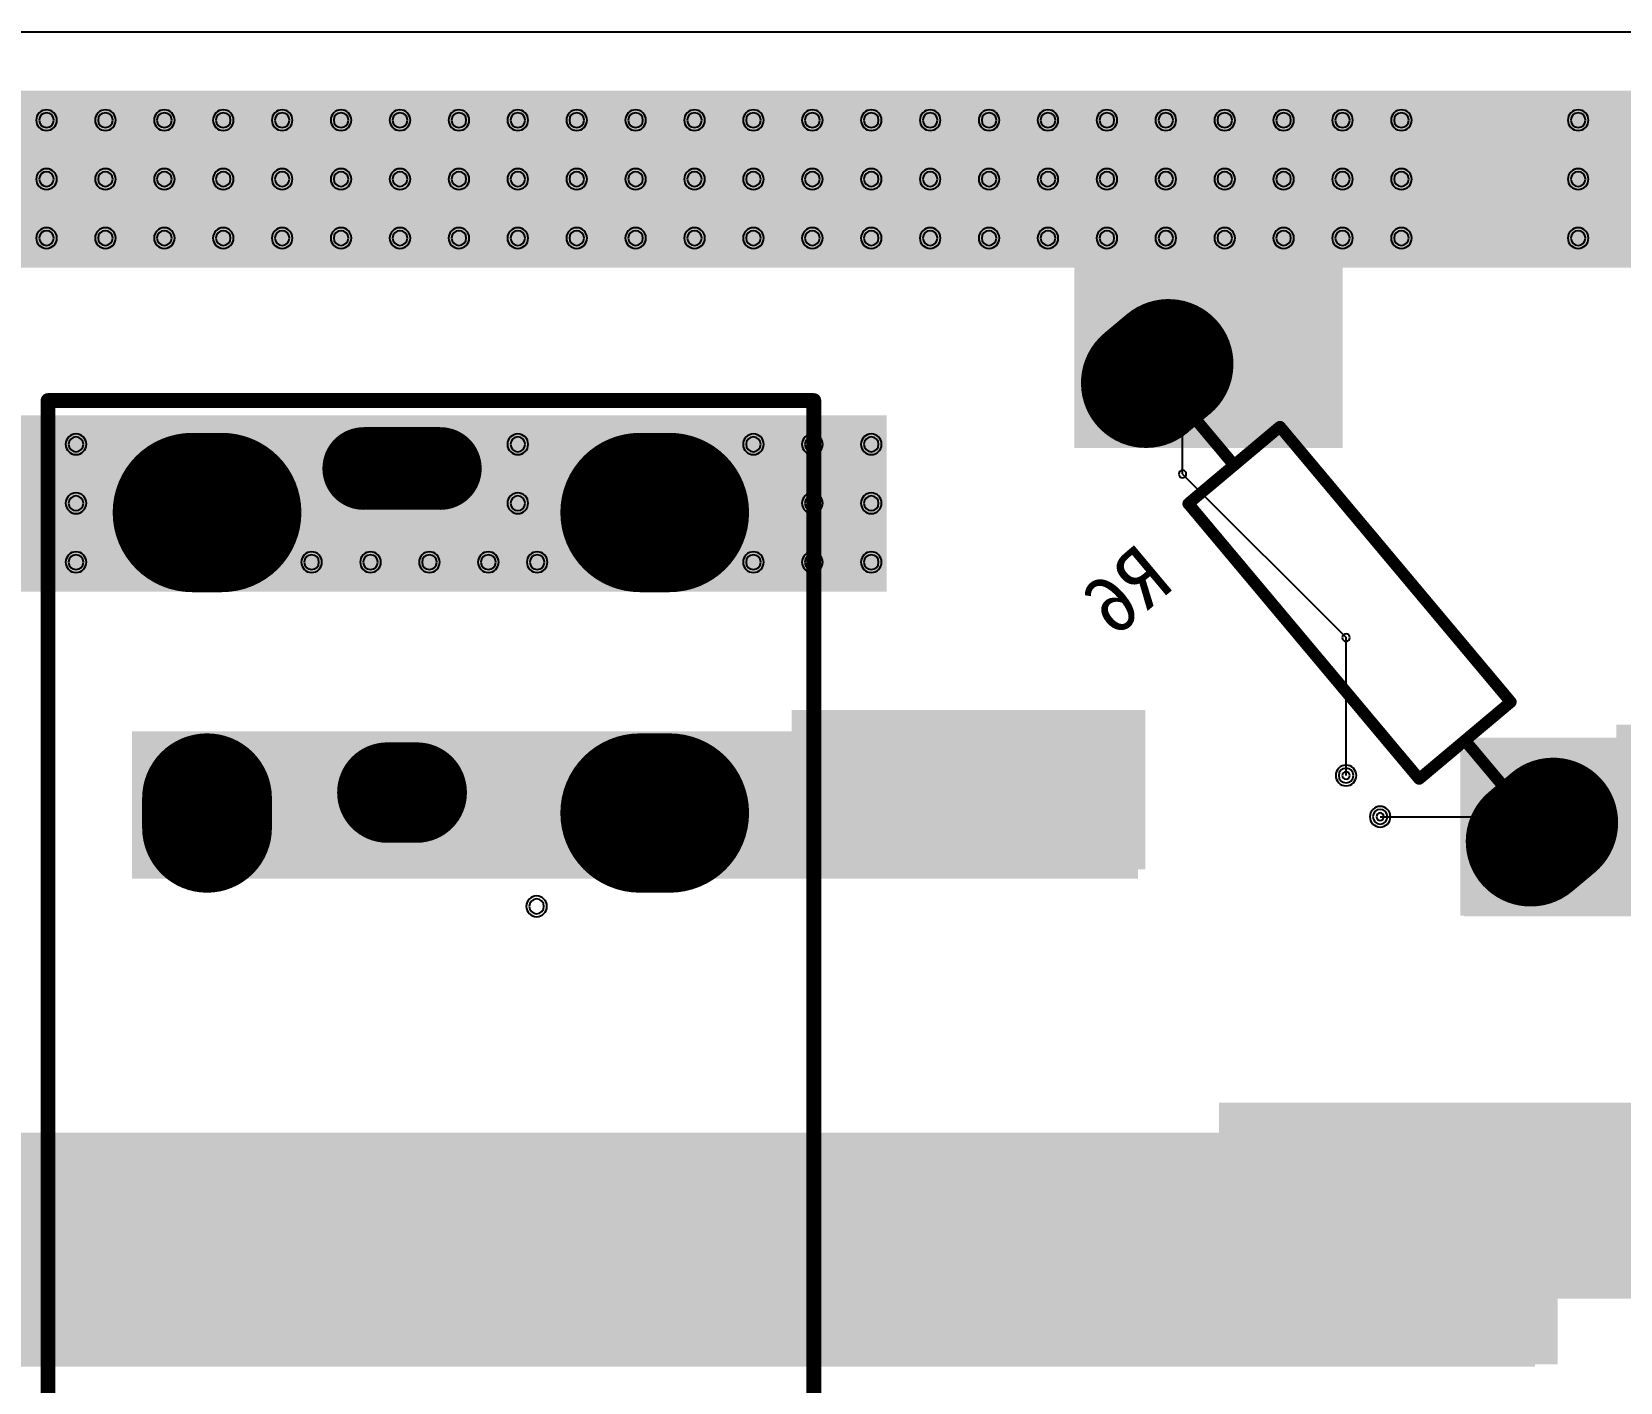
# Model space of a CAD drawing. Header units: inches. Extents: x 32166 to 34772, y 2386 to 4229.
# Drawn here: x 33287.4 to 33403.9, y 3173.1 to 3272.1 of the extents above; entities that cross this region are included whole.
import ezdxf

# ---------------------------------------------------------------- set-up
doc = ezdxf.new("R2010")
doc.units = ezdxf.units.IN
doc.header["$LTSCALE"] = 0.64311
doc.header["$MEASUREMENT"] = 0
for name, color, linetype in [('BOTTOMLAYER', 5, 'CONTINUOUS'), ('BOTTOMOVERLAY', 54, 'CONTINUOUS'), ('BOTTOMPASTE', 16, 'CONTINUOUS'), ('BOTTOMSOLDER', 6, 'CONTINUOUS'), ('KEEPOUTLAYER', 6, 'CONTINUOUS'), ('MULTILAYER', 9, 'CONTINUOUS')]:
    doc.layers.add(name, color=color, linetype=linetype)
doc.styles.get("Standard").update_dxf_attribs({"font": 'txt', "width": 0.8})

msp = doc.modelspace()

# ---------------------------------------------------------------- linework, layer by layer
at = {"layer": 'BOTTOMLAYER'}
for p, q in [((33371.76, 3239.63), (33371.76, 3244.45)), ((33371.76, 3239.63), (33383.75, 3227.64)), ((33383.75, 3217.53), (33383.75, 3227.64)), ((33383.75, 3217.53), (33383.75, 3217.53)), ((33386.25, 3214.51), (33396.98, 3214.51))]:
    msp.add_line(p, q, dxfattribs=at)
for points, const_width in [([(33370.73, 3247.7), (33369.07, 3246.31)], 8.64), ([(33371.26, 3244.03), (33372.26, 3244.86)], 2.16), ([(33299.14, 3236.81), (33301.3, 3236.81)], 10.8), ([(33317.33, 3240.04), (33311.71, 3240.04)], 5.18), ([(33331.97, 3236.81), (33334.13, 3236.81)], 10.8), ([(33300.22, 3213.7), (33300.22, 3215.86)], 8.64), ([(33331.97, 3214.78), (33334.13, 3214.78)], 10.8), ([(33315.6, 3216.28), (33313.44, 3216.28)], 6.48), ([(33398.94, 3214.07), (33397.28, 3212.68)], 8.64)]:
    msp.add_lwpolyline(points, dxfattribs=dict(at, const_width=const_width))
for points, const_width in [([(33369.34, 3249.35, 1), (33372.11, 3246.04, 1)], 4.32), ([(33367.68, 3247.96, 1), (33370.46, 3244.65, 1)], 4.32), ([(33371.91, 3245.28, 1), (33372.6, 3244.45, 1)], 1.08), ([(33370.92, 3244.44, 1), (33371.61, 3243.62, 1)], 1.08), ([(33301.84, 3236.81, 1), (33296.44, 3236.81, 1)], 5.4), ([(33304, 3236.81, 1), (33298.6, 3236.81, 1)], 5.4), ([(33311.71, 3241.34, 1), (33311.71, 3238.74, 1)], 2.59), ([(33317.33, 3241.34, 1), (33317.33, 3238.74, 1)], 2.59), ([(33334.67, 3236.81, 1), (33329.27, 3236.81, 1)], 5.4), ([(33336.83, 3236.81, 1), (33331.43, 3236.81, 1)], 5.4), ([(33302.38, 3215.86, 1), (33298.06, 3215.86, 1)], 4.32), ([(33334.67, 3214.78, 1), (33329.27, 3214.78, 1)], 5.4), ([(33336.83, 3214.78, 1), (33331.43, 3214.78, 1)], 5.4), ([(33313.44, 3217.9, 1), (33313.44, 3214.66, 1)], 3.24), ([(33315.6, 3217.9, 1), (33315.6, 3214.66, 1)], 3.24), ([(33302.38, 3213.7, 1), (33298.06, 3213.7, 1)], 4.32), ([(33397.55, 3215.73, 1), (33400.33, 3212.42, 1)], 4.32), ([(33395.9, 3214.34, 1), (33398.67, 3211.03, 1)], 4.32)]:
    msp.add_lwpolyline(points, format="xyb", close=True, dxfattribs=dict(at, const_width=const_width))
for centre, radius, start, end in [((33288.45, 3265.57), 0.54, 0, 180), ((33288.45, 3265.57), 0.54, 180, 0), ((33292.77, 3265.57), 0.54, 0, 180), ((33292.77, 3265.57), 0.54, 180, 0), ((33297.09, 3265.57), 0.54, 0, 180), ((33297.09, 3265.57), 0.54, 180, 0), ((33301.41, 3265.57), 0.54, 0, 180), ((33301.41, 3265.57), 0.54, 180, 0), ((33305.73, 3265.57), 0.54, 0, 180), ((33305.73, 3265.57), 0.54, 180, 0), ((33310.05, 3265.57), 0.54, 0, 180), ((33310.05, 3265.57), 0.54, 180, 0), ((33314.37, 3265.57), 0.54, 0, 180), ((33314.37, 3265.57), 0.54, 180, 0), ((33318.69, 3265.57), 0.54, 0, 180), ((33318.69, 3265.57), 0.54, 180, 0), ((33323.01, 3265.57), 0.54, 0, 180), ((33323.01, 3265.57), 0.54, 180, 0), ((33327.33, 3265.57), 0.54, 0, 180), ((33327.33, 3265.57), 0.54, 180, 0), ((33331.65, 3265.57), 0.54, 0, 180), ((33331.65, 3265.57), 0.54, 180, 0), ((33335.97, 3265.57), 0.54, 0, 180), ((33335.97, 3265.57), 0.54, 180, 0), ((33340.29, 3265.57), 0.54, 0, 180), ((33340.29, 3265.57), 0.54, 180, 0), ((33344.61, 3265.57), 0.54, 0, 180), ((33344.61, 3265.57), 0.54, 180, 0), ((33348.93, 3265.57), 0.54, 0, 180), ((33348.93, 3265.57), 0.54, 180, 0), ((33353.25, 3265.57), 0.54, 0, 180), ((33353.25, 3265.57), 0.54, 180, 0), ((33357.57, 3265.57), 0.54, 0, 180), ((33357.57, 3265.57), 0.54, 180, 0), ((33361.89, 3265.57), 0.54, 0, 180), ((33361.89, 3265.57), 0.54, 180, 0), ((33366.21, 3265.57), 0.54, 0, 180), ((33366.21, 3265.57), 0.54, 180, 0), ((33370.53, 3265.57), 0.54, 0, 180), ((33370.53, 3265.57), 0.54, 180, 0), ((33374.85, 3265.57), 0.54, 0, 180), ((33374.85, 3265.57), 0.54, 180, 0), ((33379.17, 3265.57), 0.54, 0, 180), ((33379.17, 3265.57), 0.54, 180, 0), ((33383.49, 3265.57), 0.54, 0, 180), ((33383.49, 3265.57), 0.54, 180, 0), ((33387.81, 3265.57), 0.54, 0, 180), ((33387.81, 3265.57), 0.54, 180, 0), ((33400.77, 3265.57), 0.54, 0, 180), ((33400.77, 3265.57), 0.54, 180, 0), ((33288.45, 3261.25), 0.54, 0, 180), ((33292.77, 3261.25), 0.54, 0, 180), ((33297.09, 3261.25), 0.54, 0, 180), ((33301.41, 3261.25), 0.54, 0, 180), ((33305.73, 3261.25), 0.54, 0, 180), ((33310.05, 3261.25), 0.54, 0, 180), ((33314.37, 3261.25), 0.54, 0, 180), ((33318.69, 3261.25), 0.54, 0, 180), ((33323.01, 3261.25), 0.54, 0, 180), ((33327.33, 3261.25), 0.54, 0, 180), ((33331.65, 3261.25), 0.54, 0, 180), ((33335.97, 3261.25), 0.54, 0, 180), ((33340.29, 3261.25), 0.54, 0, 180), ((33344.61, 3261.25), 0.54, 0, 180), ((33348.93, 3261.25), 0.54, 0, 180), ((33353.25, 3261.25), 0.54, 0, 180), ((33357.57, 3261.25), 0.54, 0, 180), ((33361.89, 3261.25), 0.54, 0, 180), ((33366.21, 3261.25), 0.54, 0, 180), ((33370.53, 3261.25), 0.54, 0, 180), ((33374.85, 3261.25), 0.54, 0, 180), ((33379.17, 3261.25), 0.54, 0, 180), ((33383.49, 3261.25), 0.54, 0, 180), ((33387.81, 3261.25), 0.54, 0, 180), ((33400.77, 3261.25), 0.54, 0, 180), ((33288.45, 3261.25), 0.54, 180, 0), ((33292.77, 3261.25), 0.54, 180, 0), ((33297.09, 3261.25), 0.54, 180, 0), ((33301.41, 3261.25), 0.54, 180, 0), ((33305.73, 3261.25), 0.54, 180, 0), ((33310.05, 3261.25), 0.54, 180, 0), ((33314.37, 3261.25), 0.54, 180, 0), ((33318.69, 3261.25), 0.54, 180, 0), ((33323.01, 3261.25), 0.54, 180, 0), ((33327.33, 3261.25), 0.54, 180, 0), ((33331.65, 3261.25), 0.54, 180, 0), ((33335.97, 3261.25), 0.54, 180, 0), ((33340.29, 3261.25), 0.54, 180, 0), ((33344.61, 3261.25), 0.54, 180, 0), ((33348.93, 3261.25), 0.54, 180, 0), ((33353.25, 3261.25), 0.54, 180, 0), ((33357.57, 3261.25), 0.54, 180, 0), ((33361.89, 3261.25), 0.54, 180, 0), ((33366.21, 3261.25), 0.54, 180, 0), ((33370.53, 3261.25), 0.54, 180, 0), ((33374.85, 3261.25), 0.54, 180, 0), ((33379.17, 3261.25), 0.54, 180, 0), ((33383.49, 3261.25), 0.54, 180, 0), ((33387.81, 3261.25), 0.54, 180, 0), ((33400.77, 3261.25), 0.54, 180, 0), ((33288.45, 3256.93), 0.54, 0, 180), ((33292.77, 3256.93), 0.54, 0, 180), ((33297.09, 3256.93), 0.54, 0, 180), ((33301.41, 3256.93), 0.54, 0, 180), ((33305.73, 3256.93), 0.54, 0, 180), ((33310.05, 3256.93), 0.54, 0, 180), ((33314.37, 3256.93), 0.54, 0, 180), ((33318.69, 3256.93), 0.54, 0, 180), ((33323.01, 3256.93), 0.54, 0, 180), ((33327.33, 3256.93), 0.54, 0, 180), ((33331.65, 3256.93), 0.54, 0, 180), ((33335.97, 3256.93), 0.54, 0, 180), ((33340.29, 3256.93), 0.54, 0, 180), ((33344.61, 3256.93), 0.54, 0, 180), ((33348.93, 3256.93), 0.54, 0, 180), ((33353.25, 3256.93), 0.54, 0, 180), ((33357.57, 3256.93), 0.54, 0, 180), ((33361.89, 3256.93), 0.54, 0, 180), ((33366.21, 3256.93), 0.54, 0, 180), ((33370.53, 3256.93), 0.54, 0, 180), ((33374.85, 3256.93), 0.54, 0, 180), ((33379.17, 3256.93), 0.54, 0, 180), ((33383.49, 3256.93), 0.54, 0, 180), ((33387.81, 3256.93), 0.54, 0, 180), ((33400.77, 3256.93), 0.54, 0, 180), ((33288.45, 3256.93), 0.54, 180, 0), ((33292.77, 3256.93), 0.54, 180, 0), ((33297.09, 3256.93), 0.54, 180, 0), ((33301.41, 3256.93), 0.54, 180, 0), ((33305.73, 3256.93), 0.54, 180, 0), ((33310.05, 3256.93), 0.54, 180, 0), ((33314.37, 3256.93), 0.54, 180, 0), ((33318.69, 3256.93), 0.54, 180, 0), ((33323.01, 3256.93), 0.54, 180, 0), ((33327.33, 3256.93), 0.54, 180, 0), ((33331.65, 3256.93), 0.54, 180, 0), ((33335.97, 3256.93), 0.54, 180, 0), ((33340.29, 3256.93), 0.54, 180, 0), ((33344.61, 3256.93), 0.54, 180, 0), ((33348.93, 3256.93), 0.54, 180, 0), ((33353.25, 3256.93), 0.54, 180, 0), ((33357.57, 3256.93), 0.54, 180, 0), ((33361.89, 3256.93), 0.54, 180, 0), ((33366.21, 3256.93), 0.54, 180, 0), ((33370.53, 3256.93), 0.54, 180, 0), ((33374.85, 3256.93), 0.54, 180, 0), ((33379.17, 3256.93), 0.54, 180, 0), ((33383.49, 3256.93), 0.54, 180, 0), ((33387.81, 3256.93), 0.54, 180, 0), ((33400.77, 3256.93), 0.54, 180, 0), ((33371.76, 3244.45), 0.274, 0, 180), ((33371.76, 3244.45), 0.274, 180, 0), ((33290.61, 3241.81), 0.54, 0, 180), ((33323.01, 3241.81), 0.54, 0, 180), ((33340.29, 3241.81), 0.54, 0, 180), ((33344.61, 3241.81), 0.54, 0, 180), ((33348.93, 3241.81), 0.54, 0, 180), ((33290.61, 3241.81), 0.54, 180, 0), ((33323.01, 3241.81), 0.54, 180, 0), ((33340.29, 3241.81), 0.54, 180, 0), ((33344.61, 3241.81), 0.54, 180, 0), ((33348.93, 3241.81), 0.54, 180, 0), ((33371.76, 3239.63), 0.274, 0, 180), ((33371.76, 3239.63), 0.274, 0, 180), ((33371.76, 3239.63), 0.274, 180, 0), ((33371.76, 3239.63), 0.274, 180, 0), ((33290.61, 3237.49), 0.54, 0, 180), ((33290.61, 3237.49), 0.54, 180, 0), ((33323.01, 3237.49), 0.54, 0, 180), ((33323.01, 3237.49), 0.54, 180, 0), ((33344.61, 3237.49), 0.54, 0, 180), ((33344.61, 3237.49), 0.54, 180, 0), ((33348.93, 3237.49), 0.54, 0, 180), ((33348.93, 3237.49), 0.54, 180, 0), ((33290.61, 3233.17), 0.54, 0, 180), ((33290.61, 3233.17), 0.54, 180, 0), ((33307.89, 3233.17), 0.54, 0, 180), ((33307.89, 3233.17), 0.54, 180, 0), ((33312.21, 3233.17), 0.54, 0, 180), ((33312.21, 3233.17), 0.54, 180, 0), ((33316.53, 3233.17), 0.54, 0, 180), ((33316.53, 3233.17), 0.54, 180, 0), ((33320.85, 3233.17), 0.54, 0, 180), ((33320.85, 3233.17), 0.54, 180, 0), ((33324.43, 3233.17), 0.54, 0, 180), ((33324.43, 3233.17), 0.54, 180, 0), ((33340.29, 3233.17), 0.54, 0, 180), ((33340.29, 3233.17), 0.54, 180, 0), ((33344.61, 3233.17), 0.54, 0, 180), ((33344.61, 3233.17), 0.54, 180, 0), ((33348.93, 3233.17), 0.54, 0, 180), ((33348.93, 3233.17), 0.54, 180, 0), ((33383.75, 3227.64), 0.274, 0, 180), ((33383.75, 3227.64), 0.274, 0, 180), ((33383.75, 3227.64), 0.274, 180, 0), ((33383.75, 3227.64), 0.274, 180, 0), ((33383.75, 3217.53), 0.54, 0, 180), ((33383.75, 3217.53), 0.54, 180, 0), ((33383.75, 3217.53), 0.274, 0, 180), ((33383.75, 3217.53), 0.274, 0, 180), ((33383.75, 3217.53), 0.274, 0, 180), ((33383.75, 3217.53), 0.274, 180, 0), ((33383.75, 3217.53), 0.274, 180, 0), ((33383.75, 3217.53), 0.274, 180, 0), ((33386.25, 3214.51), 0.54, 0, 180), ((33386.25, 3214.51), 0.54, 180, 0), ((33386.25, 3214.51), 0.274, 0, 180), ((33386.25, 3214.51), 0.274, 180, 0), ((33396.98, 3214.51), 0.274, 0, 180), ((33396.98, 3214.51), 0.274, 180, 0), ((33324.39, 3207.94), 0.54, 0, 180), ((33324.39, 3207.94), 0.54, 180, 0)]:
    msp.add_arc(centre, radius, start, end, dxfattribs=at)
for points in [[(33141.57, 3254.77), (33614.61, 3254.77), (33141.57, 3267.73), (33614.61, 3267.73)], [(33363.83, 3241.81), (33383.49, 3241.81), (33363.83, 3257.71), (33383.49, 3257.71)], [(33254.62, 3231.01), (33350.05, 3231.01), (33254.62, 3243.93), (33350.05, 3243.93)], [(33368.59, 3221.9), (33343.53, 3221.9), (33368.59, 3211.1), (33343.53, 3211.1)], [(33294.71, 3209.97), (33368.5, 3209.97), (33294.71, 3220.77), (33368.5, 3220.77)], [(33392.39, 3207.21), (33432.52, 3207.21), (33392.39, 3220.3), (33432.52, 3220.3)], [(33374.42, 3179.17), (33552.36, 3179.17), (33374.42, 3193.56), (33552.36, 3193.56)], [(33220.71, 3174.2), (33397.61, 3174.2), (33220.71, 3191.35), (33397.61, 3191.35)], [(33373.77, 3174.81), (33398.83, 3174.81), (33373.77, 3185.61), (33398.83, 3185.61)]]:
    msp.add_solid(points, dxfattribs=at)
at = {"layer": 'BOTTOMOVERLAY'}
for points, const_width in [([(33288.56, 3119.74), (33288.56, 3245.02)], 1.08), ([(33288.56, 3245.02), (33344.72, 3245.02)], 1.08), ([(33344.72, 3119.74), (33344.72, 3245.02)], 1.08), ([(33372.18, 3237.46), (33378.9, 3243.1)], 0.864), ([(33372.72, 3243.64), (33375.54, 3240.28)], 0.864), ([(33378.9, 3243.1), (33395.83, 3222.92)], 0.864), ([(33372.18, 3237.46), (33389.11, 3217.28)], 0.864), ([(33389.11, 3217.28), (33395.83, 3222.92)], 0.864), ([(33392.47, 3220.1), (33395.29, 3216.74)], 0.864)]:
    msp.add_lwpolyline(points, dxfattribs=dict(at, const_width=const_width))
for points, const_width in [([(33288.83, 3245.02, 1), (33288.29, 3245.02, 1)], 0.54), ([(33288.83, 3245.02, 1), (33288.29, 3245.02, 1)], 0.54), ([(33344.99, 3245.02, 1), (33344.45, 3245.02, 1)], 0.54), ([(33344.99, 3245.02, 1), (33344.45, 3245.02, 1)], 0.54), ([(33372.58, 3243.8, 1), (33372.86, 3243.47, 1)], 0.432), ([(33378.77, 3243.26, 1), (33379.04, 3242.93, 1)], 0.432), ([(33378.77, 3243.26, 1), (33379.04, 3242.93, 1)], 0.432), ([(33375.4, 3240.44, 1), (33375.68, 3240.11, 1)], 0.432), ([(33372.04, 3237.62, 1), (33372.32, 3237.29, 1)], 0.432), ([(33372.04, 3237.62, 1), (33372.32, 3237.29, 1)], 0.432), ([(33395.69, 3223.09, 1), (33395.97, 3222.76, 1)], 0.432), ([(33395.69, 3223.09, 1), (33395.97, 3222.76, 1)], 0.432), ([(33392.33, 3220.27, 1), (33392.61, 3219.94, 1)], 0.432), ([(33388.97, 3217.45, 1), (33389.25, 3217.12, 1)], 0.432), ([(33388.97, 3217.45, 1), (33389.25, 3217.12, 1)], 0.432), ([(33395.15, 3216.91, 1), (33395.43, 3216.58, 1)], 0.432)]:
    msp.add_lwpolyline(points, format="xyb", close=True, dxfattribs=dict(at, const_width=const_width))
at = {"layer": 'BOTTOMPASTE'}
for points, const_width in [([(33370.73, 3247.7), (33369.07, 3246.31)], 8.64), ([(33371.26, 3244.03), (33372.26, 3244.86)], 2.16)]:
    msp.add_lwpolyline(points, dxfattribs=dict(at, const_width=const_width))
for points, const_width in [([(33369.34, 3249.35, 1), (33372.11, 3246.04, 1)], 4.32), ([(33367.68, 3247.96, 1), (33370.46, 3244.65, 1)], 4.32), ([(33371.91, 3245.28, 1), (33372.6, 3244.45, 1)], 1.08), ([(33370.92, 3244.44, 1), (33371.61, 3243.62, 1)], 1.08)]:
    msp.add_lwpolyline(points, format="xyb", close=True, dxfattribs=dict(at, const_width=const_width))
at = {"layer": 'BOTTOMSOLDER'}
for points, const_width in [([(33370.73, 3247.7), (33369.07, 3246.31)], 9.52), ([(33371.26, 3244.03), (33372.26, 3244.86)], 3.04), ([(33317.33, 3240.04), (33311.71, 3240.04)], 6.06), ([(33299.14, 3236.81), (33301.3, 3236.81)], 11.68), ([(33331.97, 3236.81), (33334.13, 3236.81)], 11.68), ([(33300.22, 3213.7), (33300.22, 3215.86)], 9.52), ([(33315.6, 3216.28), (33313.44, 3216.28)], 7.36), ([(33331.97, 3214.78), (33334.13, 3214.78)], 11.68), ([(33398.94, 3214.07), (33397.28, 3212.68)], 9.52)]:
    msp.add_lwpolyline(points, dxfattribs=dict(at, const_width=const_width))
for points, const_width in [([(33369.2, 3249.52, 1), (33372.26, 3245.87, 1)], 4.76), ([(33367.54, 3248.13, 1), (33370.6, 3244.48, 1)], 4.76), ([(33370.78, 3244.61, 1), (33371.75, 3243.45, 1)], 1.52), ([(33371.77, 3245.44, 1), (33372.75, 3244.28, 1)], 1.52), ([(33311.71, 3241.55, 1), (33311.71, 3238.52, 1)], 3.03), ([(33317.33, 3241.55, 1), (33317.33, 3238.52, 1)], 3.03), ([(33302.06, 3236.81, 1), (33296.22, 3236.81, 1)], 5.84), ([(33304.22, 3236.81, 1), (33298.38, 3236.81, 1)], 5.84), ([(33334.89, 3236.81, 1), (33329.05, 3236.81, 1)], 5.84), ([(33337.05, 3236.81, 1), (33331.21, 3236.81, 1)], 5.84), ([(33302.6, 3215.86, 1), (33297.84, 3215.86, 1)], 4.76), ([(33313.44, 3218.12, 1), (33313.44, 3214.44, 1)], 3.68), ([(33315.6, 3218.12, 1), (33315.6, 3214.44, 1)], 3.68), ([(33334.89, 3214.78, 1), (33329.05, 3214.78, 1)], 5.84), ([(33337.05, 3214.78, 1), (33331.21, 3214.78, 1)], 5.84), ([(33397.41, 3215.9, 1), (33400.47, 3212.25, 1)], 4.76), ([(33302.6, 3213.7, 1), (33297.84, 3213.7, 1)], 4.76), ([(33395.76, 3214.51, 1), (33398.81, 3210.86, 1)], 4.76)]:
    msp.add_lwpolyline(points, format="xyb", close=True, dxfattribs=dict(at, const_width=const_width))
for centre, start, end in [((33288.45, 3265.57), 0, 180), ((33288.45, 3265.57), 180, 0), ((33292.77, 3265.57), 0, 180), ((33292.77, 3265.57), 180, 0), ((33297.09, 3265.57), 0, 180), ((33297.09, 3265.57), 180, 0), ((33301.41, 3265.57), 0, 180), ((33301.41, 3265.57), 180, 0), ((33305.73, 3265.57), 0, 180), ((33305.73, 3265.57), 180, 0), ((33310.05, 3265.57), 0, 180), ((33310.05, 3265.57), 180, 0), ((33314.37, 3265.57), 0, 180), ((33314.37, 3265.57), 180, 0), ((33318.69, 3265.57), 0, 180), ((33318.69, 3265.57), 180, 0), ((33323.01, 3265.57), 0, 180), ((33323.01, 3265.57), 180, 0), ((33327.33, 3265.57), 0, 180), ((33327.33, 3265.57), 180, 0), ((33331.65, 3265.57), 0, 180), ((33331.65, 3265.57), 180, 0), ((33335.97, 3265.57), 0, 180), ((33335.97, 3265.57), 180, 0), ((33340.29, 3265.57), 0, 180), ((33340.29, 3265.57), 180, 0), ((33344.61, 3265.57), 0, 180), ((33344.61, 3265.57), 180, 0), ((33348.93, 3265.57), 0, 180), ((33348.93, 3265.57), 180, 0), ((33353.25, 3265.57), 0, 180), ((33353.25, 3265.57), 180, 0), ((33357.57, 3265.57), 0, 180), ((33357.57, 3265.57), 180, 0), ((33361.89, 3265.57), 0, 180), ((33361.89, 3265.57), 180, 0), ((33366.21, 3265.57), 0, 180), ((33366.21, 3265.57), 180, 0), ((33370.53, 3265.57), 0, 180), ((33370.53, 3265.57), 180, 0), ((33374.85, 3265.57), 0, 180), ((33374.85, 3265.57), 180, 0), ((33379.17, 3265.57), 0, 180), ((33379.17, 3265.57), 180, 0), ((33383.49, 3265.57), 0, 180), ((33383.49, 3265.57), 180, 0), ((33387.81, 3265.57), 0, 180), ((33387.81, 3265.57), 180, 0), ((33400.77, 3265.57), 0, 180), ((33400.77, 3265.57), 180, 0), ((33288.45, 3261.25), 0, 180), ((33292.77, 3261.25), 0, 180), ((33297.09, 3261.25), 0, 180), ((33301.41, 3261.25), 0, 180), ((33305.73, 3261.25), 0, 180), ((33310.05, 3261.25), 0, 180), ((33314.37, 3261.25), 0, 180), ((33318.69, 3261.25), 0, 180), ((33323.01, 3261.25), 0, 180), ((33327.33, 3261.25), 0, 180), ((33331.65, 3261.25), 0, 180), ((33335.97, 3261.25), 0, 180), ((33340.29, 3261.25), 0, 180), ((33344.61, 3261.25), 0, 180), ((33348.93, 3261.25), 0, 180), ((33353.25, 3261.25), 0, 180), ((33357.57, 3261.25), 0, 180), ((33361.89, 3261.25), 0, 180), ((33366.21, 3261.25), 0, 180), ((33370.53, 3261.25), 0, 180), ((33374.85, 3261.25), 0, 180), ((33379.17, 3261.25), 0, 180), ((33383.49, 3261.25), 0, 180), ((33387.81, 3261.25), 0, 180), ((33400.77, 3261.25), 0, 180), ((33288.45, 3261.25), 180, 0), ((33292.77, 3261.25), 180, 0), ((33297.09, 3261.25), 180, 0), ((33301.41, 3261.25), 180, 0), ((33305.73, 3261.25), 180, 0), ((33310.05, 3261.25), 180, 0), ((33314.37, 3261.25), 180, 0), ((33318.69, 3261.25), 180, 0), ((33323.01, 3261.25), 180, 0), ((33327.33, 3261.25), 180, 0), ((33331.65, 3261.25), 180, 0), ((33335.97, 3261.25), 180, 0), ((33340.29, 3261.25), 180, 0), ((33344.61, 3261.25), 180, 0), ((33348.93, 3261.25), 180, 0), ((33353.25, 3261.25), 180, 0), ((33357.57, 3261.25), 180, 0), ((33361.89, 3261.25), 180, 0), ((33366.21, 3261.25), 180, 0), ((33370.53, 3261.25), 180, 0), ((33374.85, 3261.25), 180, 0), ((33379.17, 3261.25), 180, 0), ((33383.49, 3261.25), 180, 0), ((33387.81, 3261.25), 180, 0), ((33400.77, 3261.25), 180, 0), ((33288.45, 3256.93), 0, 180), ((33292.77, 3256.93), 0, 180), ((33297.09, 3256.93), 0, 180), ((33301.41, 3256.93), 0, 180), ((33305.73, 3256.93), 0, 180), ((33310.05, 3256.93), 0, 180), ((33314.37, 3256.93), 0, 180), ((33318.69, 3256.93), 0, 180), ((33323.01, 3256.93), 0, 180), ((33327.33, 3256.93), 0, 180), ((33331.65, 3256.93), 0, 180), ((33335.97, 3256.93), 0, 180), ((33340.29, 3256.93), 0, 180), ((33344.61, 3256.93), 0, 180), ((33348.93, 3256.93), 0, 180), ((33353.25, 3256.93), 0, 180), ((33357.57, 3256.93), 0, 180), ((33361.89, 3256.93), 0, 180), ((33366.21, 3256.93), 0, 180), ((33370.53, 3256.93), 0, 180), ((33374.85, 3256.93), 0, 180), ((33379.17, 3256.93), 0, 180), ((33383.49, 3256.93), 0, 180), ((33387.81, 3256.93), 0, 180), ((33400.77, 3256.93), 0, 180), ((33288.45, 3256.93), 180, 0), ((33292.77, 3256.93), 180, 0), ((33297.09, 3256.93), 180, 0), ((33301.41, 3256.93), 180, 0), ((33305.73, 3256.93), 180, 0), ((33310.05, 3256.93), 180, 0), ((33314.37, 3256.93), 180, 0), ((33318.69, 3256.93), 180, 0), ((33323.01, 3256.93), 180, 0), ((33327.33, 3256.93), 180, 0), ((33331.65, 3256.93), 180, 0), ((33335.97, 3256.93), 180, 0), ((33340.29, 3256.93), 180, 0), ((33344.61, 3256.93), 180, 0), ((33348.93, 3256.93), 180, 0), ((33353.25, 3256.93), 180, 0), ((33357.57, 3256.93), 180, 0), ((33361.89, 3256.93), 180, 0), ((33366.21, 3256.93), 180, 0), ((33370.53, 3256.93), 180, 0), ((33374.85, 3256.93), 180, 0), ((33379.17, 3256.93), 180, 0), ((33383.49, 3256.93), 180, 0), ((33387.81, 3256.93), 180, 0), ((33400.77, 3256.93), 180, 0), ((33290.61, 3241.81), 0, 180), ((33323.01, 3241.81), 0, 180), ((33340.29, 3241.81), 0, 180), ((33344.61, 3241.81), 0, 180), ((33348.93, 3241.81), 0, 180), ((33290.61, 3241.81), 180, 0), ((33323.01, 3241.81), 180, 0), ((33340.29, 3241.81), 180, 0), ((33344.61, 3241.81), 180, 0), ((33348.93, 3241.81), 180, 0), ((33290.61, 3237.49), 0, 180), ((33290.61, 3237.49), 180, 0), ((33323.01, 3237.49), 0, 180), ((33323.01, 3237.49), 180, 0), ((33344.61, 3237.49), 0, 180), ((33344.61, 3237.49), 180, 0), ((33348.93, 3237.49), 0, 180), ((33348.93, 3237.49), 180, 0), ((33290.61, 3233.17), 0, 180), ((33307.89, 3233.17), 0, 180), ((33312.21, 3233.17), 0, 180), ((33316.53, 3233.17), 0, 180), ((33320.85, 3233.17), 0, 180), ((33324.43, 3233.17), 0, 180), ((33340.29, 3233.17), 0, 180), ((33344.61, 3233.17), 0, 180), ((33348.93, 3233.17), 0, 180), ((33290.61, 3233.17), 180, 0), ((33307.89, 3233.17), 180, 0), ((33312.21, 3233.17), 180, 0), ((33316.53, 3233.17), 180, 0), ((33320.85, 3233.17), 180, 0), ((33324.43, 3233.17), 180, 0), ((33340.29, 3233.17), 180, 0), ((33344.61, 3233.17), 180, 0), ((33348.93, 3233.17), 180, 0), ((33383.75, 3217.53), 0, 180), ((33383.75, 3217.53), 180, 0), ((33386.25, 3214.51), 0, 180), ((33386.25, 3214.51), 180, 0), ((33324.39, 3207.94), 0, 180), ((33324.39, 3207.94), 180, 0)]:
    msp.add_arc(centre, 0.759, start, end, dxfattribs=at)
for points in [[(33141.57, 3255.2), (33614.61, 3255.2), (33141.57, 3267.73), (33614.61, 3267.73)], [(33363.83, 3241.55), (33383.49, 3241.55), (33363.83, 3256.5), (33383.49, 3256.5)], [(33369.03, 3222.34), (33343.09, 3222.34), (33369.03, 3210.66), (33343.09, 3210.66)], [(33429.51, 3221.26), (33403.57, 3221.26), (33429.51, 3211.74), (33403.57, 3211.74)], [(33294.93, 3210.27), (33365.34, 3210.27), (33294.93, 3220.64), (33365.34, 3220.64)], [(33392.13, 3207.25), (33433.17, 3207.25), (33392.13, 3219.35), (33433.17, 3219.35)], [(33376.75, 3179.78), (33551.15, 3179.78), (33376.75, 3192.3), (33551.15, 3192.3)], [(33220.45, 3176.02), (33394.94, 3176.02), (33220.45, 3189.97), (33394.94, 3189.97)], [(33373.33, 3174.37), (33399.27, 3174.37), (33373.33, 3186.05), (33399.27, 3186.05)]]:
    msp.add_solid(points, dxfattribs=at)
at = {"layer": 'KEEPOUTLAYER'}
msp.add_line((32893.17, 3272.05), (34340.37, 3272.05), dxfattribs=at)
at = {"layer": 'MULTILAYER'}
for points, const_width in [([(33299.14, 3236.81), (33301.3, 3236.81)], 10.8), ([(33317.33, 3240.04), (33311.71, 3240.04)], 5.18), ([(33331.97, 3236.81), (33334.13, 3236.81)], 10.8), ([(33300.22, 3213.7), (33300.22, 3215.86)], 8.64), ([(33331.97, 3214.78), (33334.13, 3214.78)], 10.8), ([(33315.6, 3216.28), (33313.44, 3216.28)], 6.48), ([(33398.94, 3214.07), (33397.28, 3212.68)], 8.64)]:
    msp.add_lwpolyline(points, dxfattribs=dict(at, const_width=const_width))
for points, const_width in [([(33301.84, 3236.81, 1), (33296.44, 3236.81, 1)], 5.4), ([(33304, 3236.81, 1), (33298.6, 3236.81, 1)], 5.4), ([(33311.71, 3241.34, 1), (33311.71, 3238.74, 1)], 2.59), ([(33317.33, 3241.34, 1), (33317.33, 3238.74, 1)], 2.59), ([(33334.67, 3236.81, 1), (33329.27, 3236.81, 1)], 5.4), ([(33336.83, 3236.81, 1), (33331.43, 3236.81, 1)], 5.4), ([(33302.38, 3215.86, 1), (33298.06, 3215.86, 1)], 4.32), ([(33334.67, 3214.78, 1), (33329.27, 3214.78, 1)], 5.4), ([(33336.83, 3214.78, 1), (33331.43, 3214.78, 1)], 5.4), ([(33313.44, 3217.9, 1), (33313.44, 3214.66, 1)], 3.24), ([(33315.6, 3217.9, 1), (33315.6, 3214.66, 1)], 3.24), ([(33302.38, 3213.7, 1), (33298.06, 3213.7, 1)], 4.32), ([(33397.55, 3215.73, 1), (33400.33, 3212.42, 1)], 4.32), ([(33395.9, 3214.34, 1), (33398.67, 3211.03, 1)], 4.32)]:
    msp.add_lwpolyline(points, format="xyb", close=True, dxfattribs=dict(at, const_width=const_width))
for centre, start, end in [((33288.45, 3265.57), 0, 180), ((33288.45, 3265.57), 180, 0), ((33292.77, 3265.57), 0, 180), ((33292.77, 3265.57), 180, 0), ((33297.09, 3265.57), 0, 180), ((33297.09, 3265.57), 180, 0), ((33301.41, 3265.57), 0, 180), ((33301.41, 3265.57), 180, 0), ((33305.73, 3265.57), 0, 180), ((33305.73, 3265.57), 180, 0), ((33310.05, 3265.57), 0, 180), ((33310.05, 3265.57), 180, 0), ((33314.37, 3265.57), 0, 180), ((33314.37, 3265.57), 180, 0), ((33318.69, 3265.57), 0, 180), ((33318.69, 3265.57), 180, 0), ((33323.01, 3265.57), 0, 180), ((33323.01, 3265.57), 180, 0), ((33327.33, 3265.57), 0, 180), ((33327.33, 3265.57), 180, 0), ((33331.65, 3265.57), 0, 180), ((33331.65, 3265.57), 180, 0), ((33335.97, 3265.57), 0, 180), ((33335.97, 3265.57), 180, 0), ((33340.29, 3265.57), 0, 180), ((33340.29, 3265.57), 180, 0), ((33344.61, 3265.57), 0, 180), ((33344.61, 3265.57), 180, 0), ((33348.93, 3265.57), 0, 180), ((33348.93, 3265.57), 180, 0), ((33353.25, 3265.57), 0, 180), ((33353.25, 3265.57), 180, 0), ((33357.57, 3265.57), 0, 180), ((33357.57, 3265.57), 180, 0), ((33361.89, 3265.57), 0, 180), ((33361.89, 3265.57), 180, 0), ((33366.21, 3265.57), 0, 180), ((33366.21, 3265.57), 180, 0), ((33370.53, 3265.57), 0, 180), ((33370.53, 3265.57), 180, 0), ((33374.85, 3265.57), 0, 180), ((33374.85, 3265.57), 180, 0), ((33379.17, 3265.57), 0, 180), ((33379.17, 3265.57), 180, 0), ((33383.49, 3265.57), 0, 180), ((33383.49, 3265.57), 180, 0), ((33387.81, 3265.57), 0, 180), ((33387.81, 3265.57), 180, 0), ((33400.77, 3265.57), 0, 180), ((33400.77, 3265.57), 180, 0), ((33288.45, 3261.25), 0, 180), ((33292.77, 3261.25), 0, 180), ((33297.09, 3261.25), 0, 180), ((33301.41, 3261.25), 0, 180), ((33305.73, 3261.25), 0, 180), ((33310.05, 3261.25), 0, 180), ((33314.37, 3261.25), 0, 180), ((33318.69, 3261.25), 0, 180), ((33323.01, 3261.25), 0, 180), ((33327.33, 3261.25), 0, 180), ((33331.65, 3261.25), 0, 180), ((33335.97, 3261.25), 0, 180), ((33340.29, 3261.25), 0, 180), ((33344.61, 3261.25), 0, 180), ((33348.93, 3261.25), 0, 180), ((33353.25, 3261.25), 0, 180), ((33357.57, 3261.25), 0, 180), ((33361.89, 3261.25), 0, 180), ((33366.21, 3261.25), 0, 180), ((33370.53, 3261.25), 0, 180), ((33374.85, 3261.25), 0, 180), ((33379.17, 3261.25), 0, 180), ((33383.49, 3261.25), 0, 180), ((33387.81, 3261.25), 0, 180), ((33400.77, 3261.25), 0, 180), ((33288.45, 3261.25), 180, 0), ((33292.77, 3261.25), 180, 0), ((33297.09, 3261.25), 180, 0), ((33301.41, 3261.25), 180, 0), ((33305.73, 3261.25), 180, 0), ((33310.05, 3261.25), 180, 0), ((33314.37, 3261.25), 180, 0), ((33318.69, 3261.25), 180, 0), ((33323.01, 3261.25), 180, 0), ((33327.33, 3261.25), 180, 0), ((33331.65, 3261.25), 180, 0), ((33335.97, 3261.25), 180, 0), ((33340.29, 3261.25), 180, 0), ((33344.61, 3261.25), 180, 0), ((33348.93, 3261.25), 180, 0), ((33353.25, 3261.25), 180, 0), ((33357.57, 3261.25), 180, 0), ((33361.89, 3261.25), 180, 0), ((33366.21, 3261.25), 180, 0), ((33370.53, 3261.25), 180, 0), ((33374.85, 3261.25), 180, 0), ((33379.17, 3261.25), 180, 0), ((33383.49, 3261.25), 180, 0), ((33387.81, 3261.25), 180, 0), ((33400.77, 3261.25), 180, 0), ((33288.45, 3256.93), 0, 180), ((33292.77, 3256.93), 0, 180), ((33297.09, 3256.93), 0, 180), ((33301.41, 3256.93), 0, 180), ((33305.73, 3256.93), 0, 180), ((33310.05, 3256.93), 0, 180), ((33314.37, 3256.93), 0, 180), ((33318.69, 3256.93), 0, 180), ((33323.01, 3256.93), 0, 180), ((33327.33, 3256.93), 0, 180), ((33331.65, 3256.93), 0, 180), ((33335.97, 3256.93), 0, 180), ((33340.29, 3256.93), 0, 180), ((33344.61, 3256.93), 0, 180), ((33348.93, 3256.93), 0, 180), ((33353.25, 3256.93), 0, 180), ((33357.57, 3256.93), 0, 180), ((33361.89, 3256.93), 0, 180), ((33366.21, 3256.93), 0, 180), ((33370.53, 3256.93), 0, 180), ((33374.85, 3256.93), 0, 180), ((33379.17, 3256.93), 0, 180), ((33383.49, 3256.93), 0, 180), ((33387.81, 3256.93), 0, 180), ((33400.77, 3256.93), 0, 180), ((33288.45, 3256.93), 180, 0), ((33292.77, 3256.93), 180, 0), ((33297.09, 3256.93), 180, 0), ((33301.41, 3256.93), 180, 0), ((33305.73, 3256.93), 180, 0), ((33310.05, 3256.93), 180, 0), ((33314.37, 3256.93), 180, 0), ((33318.69, 3256.93), 180, 0), ((33323.01, 3256.93), 180, 0), ((33327.33, 3256.93), 180, 0), ((33331.65, 3256.93), 180, 0), ((33335.97, 3256.93), 180, 0), ((33340.29, 3256.93), 180, 0), ((33344.61, 3256.93), 180, 0), ((33348.93, 3256.93), 180, 0), ((33353.25, 3256.93), 180, 0), ((33357.57, 3256.93), 180, 0), ((33361.89, 3256.93), 180, 0), ((33366.21, 3256.93), 180, 0), ((33370.53, 3256.93), 180, 0), ((33374.85, 3256.93), 180, 0), ((33379.17, 3256.93), 180, 0), ((33383.49, 3256.93), 180, 0), ((33387.81, 3256.93), 180, 0), ((33400.77, 3256.93), 180, 0), ((33290.61, 3241.81), 0, 180), ((33323.01, 3241.81), 0, 180), ((33340.29, 3241.81), 0, 180), ((33344.61, 3241.81), 0, 180), ((33348.93, 3241.81), 0, 180), ((33290.61, 3241.81), 180, 0), ((33323.01, 3241.81), 180, 0), ((33340.29, 3241.81), 180, 0), ((33344.61, 3241.81), 180, 0), ((33348.93, 3241.81), 180, 0), ((33290.61, 3237.49), 0, 180), ((33290.61, 3237.49), 180, 0), ((33323.01, 3237.49), 0, 180), ((33323.01, 3237.49), 180, 0), ((33344.61, 3237.49), 0, 180), ((33344.61, 3237.49), 180, 0), ((33348.93, 3237.49), 0, 180), ((33348.93, 3237.49), 180, 0), ((33290.61, 3233.17), 0, 180), ((33290.61, 3233.17), 180, 0), ((33307.89, 3233.17), 0, 180), ((33307.89, 3233.17), 180, 0), ((33312.21, 3233.17), 0, 180), ((33312.21, 3233.17), 180, 0), ((33316.53, 3233.17), 0, 180), ((33316.53, 3233.17), 180, 0), ((33320.85, 3233.17), 0, 180), ((33320.85, 3233.17), 180, 0), ((33324.43, 3233.17), 0, 180), ((33324.43, 3233.17), 180, 0), ((33340.29, 3233.17), 0, 180), ((33340.29, 3233.17), 180, 0), ((33344.61, 3233.17), 0, 180), ((33344.61, 3233.17), 180, 0), ((33348.93, 3233.17), 0, 180), ((33348.93, 3233.17), 180, 0), ((33383.75, 3217.53), 0, 180), ((33383.75, 3217.53), 180, 0), ((33386.25, 3214.51), 0, 180), ((33386.25, 3214.51), 180, 0), ((33324.39, 3207.94), 0, 180), ((33324.39, 3207.94), 180, 0)]:
    msp.add_arc(centre, 0.54, start, end, dxfattribs=at)
for points in [[(33368.59, 3221.9), (33343.53, 3221.9), (33368.59, 3211.1), (33343.53, 3211.1)], [(33373.77, 3174.81), (33398.83, 3174.81), (33373.77, 3185.61), (33398.83, 3185.61)]]:
    msp.add_solid(points, dxfattribs=at)

# ---------------------------------------------------------------- texts
at = {"layer": 'BOTTOMOVERLAY', "text_generation_flag": 2}
msp.add_text('R6', height=4.32, rotation=40, dxfattribs=at).set_placement((33371.29, 3231.36))

doc.saveas('drawing.dxf')
